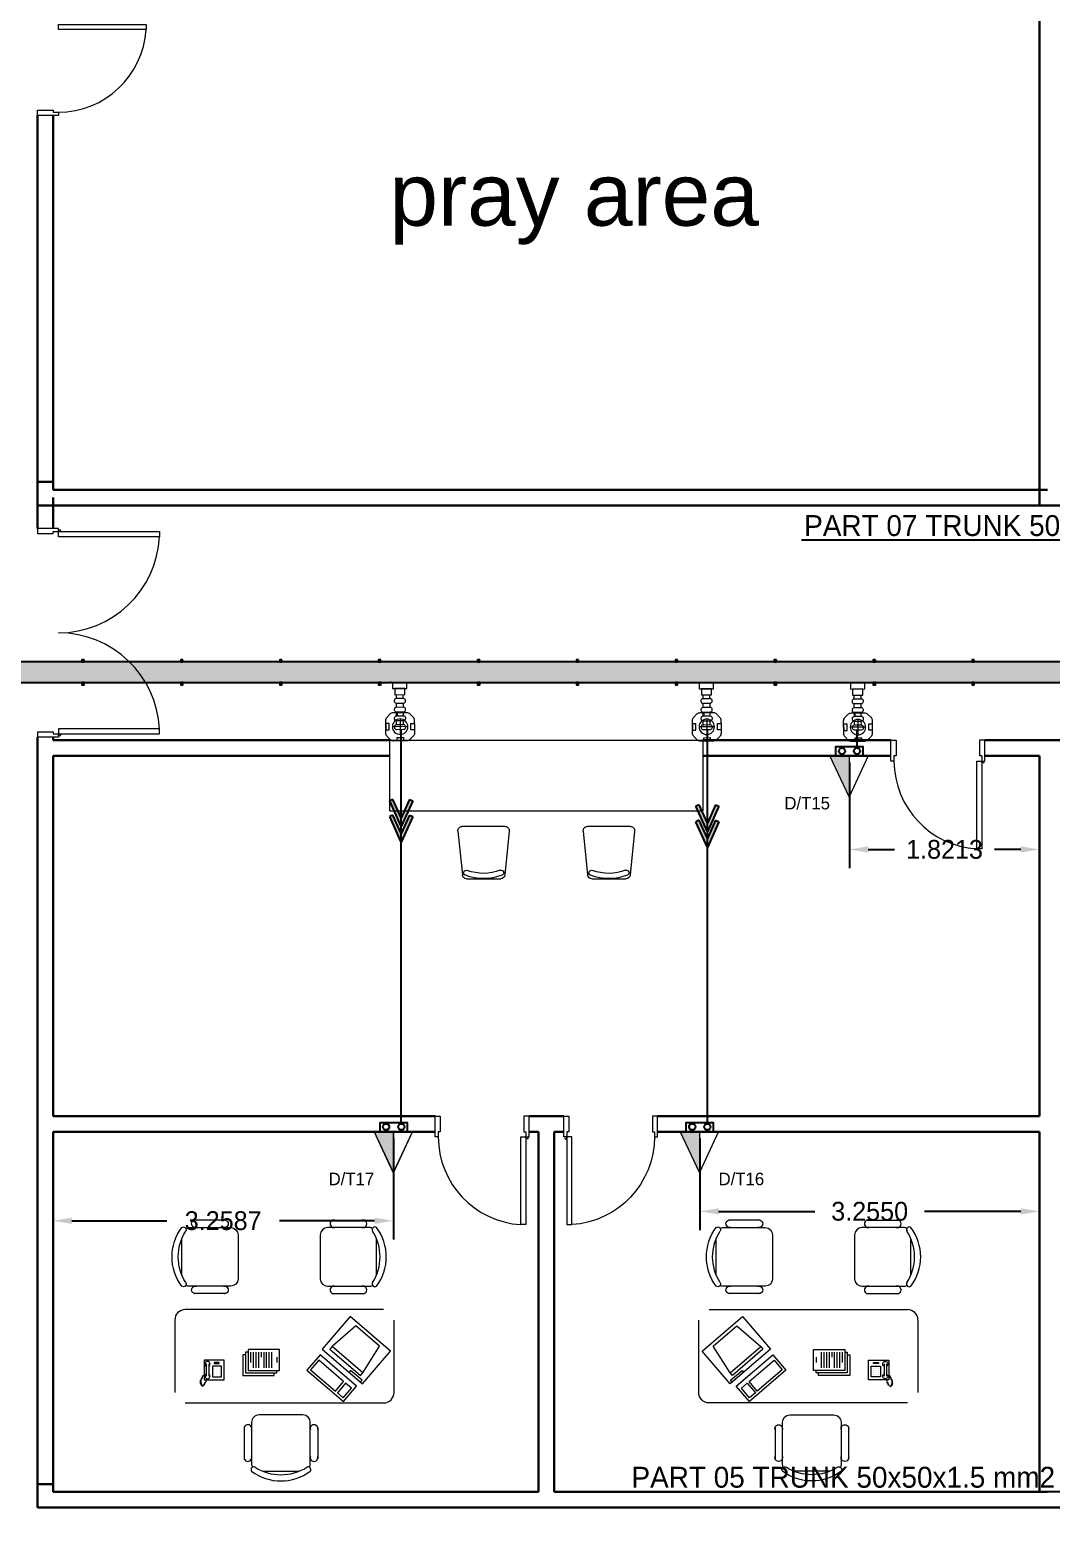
# Model space of a CAD drawing. Extents: x -3700 to 3801, y 313 to 399.
# Drawn here: x 46.05 to 55.84, y 348.49 to 362.68 of the extents above; entities that cross this region are included whole.
import ezdxf
from ezdxf import colors
from ezdxf.entities.mleader import LeaderData, LeaderLine
from ezdxf.enums import TextEntityAlignment as Align
from ezdxf.math import Vec2, Vec3

# ---------------------------------------------------------------- set-up
doc = ezdxf.new("R2010")
doc.units = 0
doc.header["$LTSCALE"] = 0.15
doc.linetypes.add('CONTINOUS', pattern=[0])
doc.layers.get('0').update_dxf_attribs({"color": 252})
doc.layers.get('Defpoints').update_dxf_attribs({"color": 252})
for name, color, linetype, lineweight in [('0 LEGEND', 140, 'Continuous', 0), ('DOOR', 252, 'Continuous', 20), ('EL-PULL BOX-50', 3, 'Continuous', 0), ('FUR', 252, 'Continuous', 9), ('sofa', 252, 'Continuous', 9), ('T-STRUCTURED', 7, 'Continuous', 0), ('TMG-LC-ACCEORISE', 1, 'Continuous', 0), ('wall', 252, 'Continuous', 30)]:
    doc.layers.add(name, color=color, linetype=linetype, lineweight=lineweight)
for name, color, linetype in [('0 sockets', 252, 'Continuous'), ('0 sound', 252, 'Continuous'), ('0 WIRINF', 2, 'Continuous'), ('AUTOINCR', 7, 'Continuous'), ('CIRCUIT_PRO_LAYER', 7, 'Continuous'), ('CPTOOLS-TRAY', 1, 'Continuous'), ('d1', 252, 'Continuous'), ('sarray', 7, 'Continuous')]:
    doc.layers.add(name, color=color, linetype=linetype)
doc.dimstyles.get("Standard").update_dxf_attribs({"dimtxt": 0.18, "dimasz": 0.18, "dimexe": 0.18, "dimexo": 0.0625, "dimgap": 0.09, "dimtad": 0, "dimtih": 1, "dimtoh": 1, "dimdec": 4, "dimzin": 0, "dimdsep": 46, "dimtxsty": 'Standard', "dimcen": 0.09, "dimadec": 0, "dimazin": 0, "dimtfac": 1, "dimtdec": 4, "dimtofl": 0, "dimtmove": 0, "dimatfit": 3, "dimfxl": 1, "dimtolj": 1, "dimtzin": 0, "dimarcsym": 0})

# ---------------------------------------------------------------- blocks, each defined once
blk = doc.blocks.new('RECTANG')
for p, q in [((1, 1), (0, 1)), ((0, 1), (0, 0)), ((1, 0), (1, 1)), ((0, 0), (1, 0))]:
    blk.add_line(p, q)
blk = doc.blocks.new('IBMAT', base_point=(61, 306))
for p, q in [((75, 307), (75, 306)), ((81, 307), (75, 307)), ((81, 306), (81, 307))]:
    blk.add_line(p, q)
at = {"xscale": 21, "yscale": 17, "zscale": 21}
blk.add_blockref('RECTANG', (61, 306), dxfattribs=at)
blk = doc.blocks.new('KEYBOARD', base_point=(60, 294))
for p, xscale, yscale, zscale in [((60, 294), 19, 8, 19), ((61, 295), 13, 5, 13), ((75, 295), 3, 5, 3)]:
    blk.add_blockref('RECTANG', p, dxfattribs=dict(xscale=xscale, yscale=yscale, zscale=zscale))
blk = doc.blocks.new('FNCOMP')
for p, q in [((-6.64, 16.23), (-8.5, 3.5)), ((6.08, 16.23), (-6.64, 16.23)), ((8, 3.5), (6.08, 16.23)), ((-8.5, 3.5), (-8.5, 2.04)), ((8, 3.5), (-8.5, 3.5)), ((-8.5, 2.04), (8, 2.04)), ((8, 2.04), (8, 3.5))]:
    blk.add_line(p, q)
at = {"xscale": 1.033846153846154, "yscale": 1.033846153846154, "zscale": 1.033846153846154}
for name, p in [('IBMAT', (-10.86, 0)), ('KEYBOARD', (-10.05, -10.5))]:
    blk.add_blockref(name, p, dxfattribs=at)
blk = doc.blocks.new('CHAIR7')
for p, q in [((5.12, 15.04), (17.88, 15.04)), ((0, 9), (0, -9)), ((20, 12), (3, 12)), ((23, -7.44), (23, 7.44)), ((3, -12), (20, -12)), ((5.12, -15), (17.88, -15))]:
    blk.add_line(p, q)
for centre, radius, start, end in [((5.56, 13.54), 1.56, 73.7398, 286.2602), ((17.44, 13.54), 1.56, 253.7398, 106.2602), ((22.34, 11.12), 1.1, 53.30994, 212.02741), ((3, 9), 3, 90, 180), ((20, 9), 3, 62.41556, 90), ((4.82, 0), 19.64, 327.57575, 32.42425), ((7, 0), 20, 323.1301, 36.8699), ((3, -9), 3, 180, 270), ((5.56, -13.5), 1.56, 73.7398, 286.2602), ((17.44, -13.5), 1.56, 253.7398, 106.2602), ((20, -9), 3, 270, 297.58444), ((22.34, -11.12), 1.1, 147.97259, 306.69006)]:
    blk.add_arc(centre, radius, start, end)
blk = doc.blocks.new('FNPHONE')
for p, q in [((-7.29, 6.54), (-7.29, 1.54)), ((-6.29, 6.54), (-6.29, 1.54)), ((-9.1, 0.22), (-9.7, 0.02)), ((-8.9, 0.62), (-9.5, 0.42)), ((-8.7, 1.02), (-9.3, 0.82)), ((-8.5, 1.42), (-9.1, 1.22)), ((-8.3, 1.82), (-8.9, 1.62)), ((-7.14, 0.56), (-7.5, -0.58)), ((-3.87, 4.85), (-3.87, 4.85)), ((-3.87, 3.91), (-3.87, 3.91)), ((-3.87, 2.97), (-3.87, 2.97)), ((-3.87, 2.03), (-3.87, 2.03)), ((-2.94, 4.85), (-2.94, 4.85)), ((-2.94, 3.91), (-2.94, 3.91)), ((-2.94, 2.97), (-2.94, 2.97)), ((-2.94, 2.03), (-2.94, 2.03)), ((-2, 4.85), (-2, 4.85)), ((-2, 3.91), (-2, 3.91)), ((-2, 2.97), (-2, 2.97)), ((-2, 2.03), (-2, 2.03)), ((-9.3, -0.18), (-9.9, -0.38)), ((-9.3, -0.58), (-9.9, -0.78)), ((-9.3, -0.98), (-9.9, -1.18)), ((-9.3, -1.38), (-9.9, -1.58)), ((-9.1, -1.78), (-9.7, -1.98)), ((-8.9, -2.18), (-9.5, -2.38)), ((-8.43, -2.46), (-9.03, -2.66)), ((-7.9, -1.98), (-8.5, -2.18)), ((-7.7, -1.58), (-8.3, -1.78)), ((-7.5, -1.18), (-8.1, -1.38)), ((-7.3, -0.78), (-7.9, -0.98))]:
    blk.add_line(p, q)
for centre, start, end in [((-6.79, 6.54), 298.49146, 241.50854), ((-6.79, 1.54), 118.49146, 61.50854)]:
    blk.add_arc(centre, 1.05, start, end)
for p, xscale, yscale, zscale in [((-8.21, 0), 8.20528234483245, 8.104073169521023, 8.20528234483245), ((-4.03, 6.72), 2.03125, 0.46875, 2.03125), ((-4.81, 1.25), 3.75, 4.375, 3.75)]:
    blk.add_blockref('RECTANG', p, dxfattribs=dict(xscale=xscale, yscale=yscale, zscale=zscale))
blk = doc.blocks.new('D90')
at = {"layer": 'DOOR'}
for points in [[(0.03, 0.2), (0.03, 1.04), (0.078, 1.04), (0.078, 0.2)], [(0.03, 0.2), (0, 0.2), (0, 0), (0.05, 0), (0.05, 0.15), (0.03, 0.15)], [(0.87, 0.2), (0.9, 0.2), (0.9, 0), (0.85, 0), (0.85, 0.15), (0.87, 0.15)]]:
    blk.add_lwpolyline(points, close=True, dxfattribs=at)
blk.add_circle((0.02, 0.21), 0.01, dxfattribs=at)
blk.add_arc((0.025, 0.197), 0.845, 0.2218, 86.3889, dxfattribs=at)
blk = doc.blocks.new('Ch01')
at = {"layer": 'FUR'}
for p, q in [((-0.499, -0.205), (-0.499, 0.207)), ((-0.455, 0.247), (-0.035, 0.205)), ((0.001, 0.165), (0.001, -0.163)), ((-0.455, -0.244), (-0.035, -0.202))]:
    blk.add_line(p, q, dxfattribs=at)
for centre, radius, start, end in [((-0.459, 0.207), 0.04, 84.2894, 180), ((-0.055, 0.168), 0.025, 20.5276, 200.5276), ((-0.499, 0.001), 0.449, 339.1935, 20.5276), ((-0.039, 0.165), 0.04, 0, 84.2894), ((-0.499, 0.001), 0.499, 339.1935, 20.5276), ((-0.459, -0.205), 0.04, 180, 275.7106), ((-0.056, -0.167), 0.025, 159.1935, 339.1935), ((-0.039, -0.163), 0.04, 275.7106, 0)]:
    blk.add_arc(centre, radius, start, end, dxfattribs=at)
blk = doc.blocks.new('ARCH')
at = {"layer": 'DOOR'}
for p, q in [((46.125, 355.955), (46.125, 355.905)), ((55.17, 355.725), (55.15, 355.725))]:
    blk.add_line(p, q, dxfattribs=at)
for points in [[(46.325, 362.731), (47.165, 362.731), (47.165, 362.683), (46.325, 362.683)], [(46.325, 361.891), (46.325, 361.861), (46.125, 361.861), (46.125, 361.911), (46.275, 361.911), (46.275, 361.891)], [(46.325, 357.875), (46.325, 357.905), (46.125, 357.905), (46.125, 357.855), (46.275, 357.855), (46.275, 357.875)], [(46.325, 357.875), (47.295, 357.875), (47.295, 357.825), (46.325, 357.825)], [(46.325, 355.935), (47.295, 355.935), (47.295, 355.985), (46.325, 355.985)], [(54.33, 355.675), (54.3, 355.675), (54.3, 355.875), (54.35, 355.875), (54.35, 355.725), (54.33, 355.725)], [(55.17, 355.675), (55.17, 354.835), (55.122, 354.835), (55.122, 355.675)]]:
    blk.add_lwpolyline(points, close=True, dxfattribs=at)
for points in [[(46.125, 355.955), (46.275, 355.955), (46.275, 355.935), (46.325, 355.935), (46.325, 355.905), (46.125, 355.905)], [(55.17, 355.725), (55.17, 355.675), (55.2, 355.675), (55.2, 355.875), (55.15, 355.875), (55.15, 355.725)]]:
    blk.add_lwpolyline(points, dxfattribs=at)
for centre in [(46.335, 357.885), (46.335, 355.925), (55.18, 355.665)]:
    blk.add_circle(centre, 0.01, dxfattribs=at)
for centre, radius, start, end in [((46.322, 362.736), 0.845, 270.2218, 356.3889), ((46.325, 357.875), 0.971, 270, 357.0492), ((46.325, 355.933), 0.971, 2.9508, 90), ((55.175, 355.678), 0.845, 180.2218, 266.3889)]:
    blk.add_arc(centre, radius, start, end, dxfattribs=at)
at = {"layer": 'sofa'}
for p, q in [((49.5, 355.875), (52.5, 355.875)), ((49.5, 355.2), (49.5, 355.875)), ((52.5, 355.875), (52.5, 355.2)), ((49.5, 355.2), (52.5, 355.2)), ((47.441, 350.321), (47.441, 349.627)), ((49.441, 350.421), (47.541, 350.421)), ((52.559, 350.421), (54.459, 350.421)), ((54.559, 350.321), (54.559, 349.627))]:
    blk.add_line(p, q, dxfattribs=at)
for points in [[(47.541, 349.527), (49.441, 349.527, 0.414214), (49.541, 349.627), (49.541, 350.321)], [(54.459, 349.527), (52.559, 349.527, -0.414214), (52.459, 349.627), (52.459, 350.321)]]:
    blk.add_lwpolyline(points, format="xyb", dxfattribs=at)
for points in [[(48.442, 350.039), (48.142, 350.039), (48.142, 349.839), (48.442, 349.839), (48.442, 350.039)], [(53.558, 350.039), (53.858, 350.039), (53.858, 349.839), (53.558, 349.839), (53.558, 350.039)], [(48.117, 349.989), (48.092, 349.989), (48.092, 349.789), (48.392, 349.789), (48.392, 349.814)], [(48.142, 350.014), (48.117, 350.014), (48.117, 349.814), (48.417, 349.814), (48.417, 349.839)], [(48.167, 350.014), (48.167, 349.914)], [(48.192, 350.014), (48.192, 349.864)], [(48.217, 350.014), (48.217, 349.864)], [(48.242, 350.014), (48.242, 349.864)], [(48.267, 350.014), (48.267, 349.964)], [(48.292, 350.014), (48.292, 349.864)], [(48.317, 350.014), (48.317, 349.864)], [(48.342, 350.014), (48.342, 349.864)], [(48.367, 350.014), (48.367, 349.864)], [(48.417, 349.964), (48.417, 349.914)], [(53.858, 350.014), (53.883, 350.014), (53.883, 349.814), (53.583, 349.814), (53.583, 349.839)], [(53.583, 349.964), (53.583, 349.914)], [(53.883, 349.989), (53.908, 349.989), (53.908, 349.789), (53.608, 349.789), (53.608, 349.814)], [(53.633, 350.014), (53.633, 349.864)], [(53.658, 350.014), (53.658, 349.864)], [(53.683, 350.014), (53.683, 349.864)], [(53.708, 350.014), (53.708, 349.864)], [(53.733, 350.014), (53.733, 349.964)], [(53.758, 350.014), (53.758, 349.864)], [(53.783, 350.014), (53.783, 349.864)], [(53.808, 350.014), (53.808, 349.864)], [(53.833, 350.014), (53.833, 349.914)]]:
    blk.add_lwpolyline(points, dxfattribs=at)
for centre, start, end in [((47.541, 350.321), 90, 180), ((54.459, 350.321), 0, 90)]:
    blk.add_arc(centre, 0.1, start, end, dxfattribs=at)
at = {"layer": 'wall'}
for p, q in [((55.725, 358.125), (55.725, 362.925)), ((46.125, 361.861), (46.125, 358.125)), ((46.275, 361.861), (46.275, 358.275)), ((46.275, 358.35), (46.125, 358.35)), ((46.275, 358.275), (55.8, 358.275)), ((46.125, 358.2), (46.125, 357.905)), ((46.125, 358.125), (55.8, 358.125)), ((46.275, 358.2), (46.275, 357.905)), ((63.829, 358.125), (55.725, 358.125)), ((46.125, 355.905), (46.125, 355.2)), ((46.275, 355.905), (46.275, 355.875)), ((49.5, 355.875), (46.275, 355.875)), ((54.3, 355.875), (52.5, 355.875)), ((55.8, 355.875), (55.2, 355.875)), ((59.1, 355.875), (55.8, 355.875)), ((49.5, 355.725), (46.275, 355.725)), ((46.275, 355.725), (46.275, 352.275)), ((54.3, 355.725), (52.5, 355.725)), ((55.725, 355.725), (55.2, 355.725)), ((55.725, 355.725), (55.725, 352.275)), ((46.125, 355.275), (46.125, 348.525)), ((49.934, 352.275), (46.275, 352.275)), ((51.166, 352.275), (50.834, 352.275)), ((55.725, 352.275), (52.066, 352.275)), ((46.275, 352.125), (46.275, 348.675)), ((49.934, 352.125), (46.275, 352.125)), ((50.925, 352.125), (50.834, 352.125)), ((50.925, 352.125), (50.925, 348.675)), ((51.075, 352.125), (51.075, 348.675)), ((51.166, 352.125), (51.075, 352.125)), ((55.725, 352.125), (52.066, 352.125)), ((55.725, 352.125), (55.725, 348.675)), ((46.275, 348.75), (46.125, 348.75)), ((46.275, 348.675), (50.925, 348.675)), ((51.075, 348.675), (55.8, 348.675)), ((46.125, 348.525), (55.8, 348.525)), ((55.725, 348.525), (55.65, 348.525)), ((55.725, 348.525), (55.65, 348.525)), ((55.725, 348.525), (55.65, 348.525)), ((82.275, 348.525), (55.724, 348.525)), ((65.4, 348.525), (55.724, 348.525)), ((65.325, 348.525), (55.724, 348.525)), ((57.8, 348.525), (55.724, 348.525))]:
    blk.add_line(p, q, dxfattribs=at)
at = {"layer": 'DOOR', "rotation": 180}
blk.add_blockref('D90', (50.834, 352.275), dxfattribs=at)
at = {"layer": 'DOOR', "xscale": -1, "rotation": 180}
blk.add_blockref('D90', (51.166, 352.275), dxfattribs=at)
at = {"layer": 'sofa', "yscale": 0.0234375, "zscale": 0.0234375}
for name, p, xscale in [('CHAIR7', (48.047, 350.926), -0.0234375), ('CHAIR7', (48.834, 350.926), 0.0234375), ('CHAIR7', (53.166, 350.926), -0.0234375), ('CHAIR7', (53.953, 350.926), 0.0234375), ('FNPHONE', (47.913, 349.747), 0.0234375), ('FNPHONE', (54.087, 349.747), -0.0234375)]:
    blk.add_blockref(name, p, dxfattribs=dict(at, xscale=xscale))
at = {"layer": 'sofa'}
for name, p, xscale, yscale, zscale, rotation in [('FNCOMP', (49.045, 349.875), 0.02343749999997079, 0.02343749999997079, 0.02343749999997079, 319.3987053547845), ('FNCOMP', (52.955, 349.875), -0.02343749999997079, 0.0234375, 0.0234375, 40.60129464521547), ('CHAIR7', (48.457, 349.412), 0.0234375, 0.0234375, 0.0234375, 270), ('CHAIR7', (53.543, 349.412), -0.0234375, 0.0234375, 0.0234375, 90)]:
    blk.add_blockref(name, p, dxfattribs=dict(at, xscale=xscale, yscale=yscale, zscale=zscale, rotation=rotation))
at = {"layer": 'wall', "xscale": -1, "rotation": 90}
for p in [(50.4, 354.55), (51.6, 354.55)]:
    blk.add_blockref('Ch01', p, dxfattribs=at)
at = {"layer": 'd1', "insert": (49.496, 361.404), "char_height": 0.6, "width": 4.67505, "attachment_point": 1}
blk.add_mtext('{\\fArial|b0|i0|c0|p34;pray area}', dxfattribs=at)
blk = doc.blocks.new('DAR-DB112-B1-TI0003_dwg__U74-18406553-LEGEND')
at = {"layer": 'T-STRUCTURED'}
blk.add_hatch(color=256, dxfattribs=at).paths.add_polyline_path([(0, 0), (0, 295), (-138, 295)])
blk.add_line((0, 295), (0, 0), dxfattribs=at)
at = {"layer": 'T-STRUCTURED', "flags": 128}
blk.add_lwpolyline([(138, 295), (0, 0), (-138, 295)], close=True, dxfattribs=at)
blk = doc.blocks.new('data and tele')
h = blk.add_hatch()
h.set_pattern_fill('ANGLE', color=3)
h.set_pattern_definition([(0, (0, 0), (0, 6.985), [5.08, -1.905]), (90, (0, 0), (-6.985, 4e-16), [5.08, -1.905])])
h.paths.add_polyline_path([(0.106, 0.047, 1), (0.046, 0.047, 1)])
at = {"color": 3}
blk.add_lwpolyline([(-0.129, 0), (0.136, 0), (0.136, 0.086), (-0.129, 0.086)], close=True, dxfattribs=at)
for centre in [(-0.069, 0.047), (0.076, 0.047)]:
    blk.add_circle(centre, 0.03, dxfattribs=at)
at = {"xscale": 0.001331826653845942, "yscale": 0.001331826653845942, "zscale": 0.001331826653845942}
blk.add_blockref('DAR-DB112-B1-TI0003_dwg__U74-18406553-LEGEND', (0, -0.392), dxfattribs=at)
blk = doc.blocks.new('*U157')
at = {"layer": 'CPTOOLS-TRAY'}
h = blk.add_hatch(color=0, dxfattribs=at)
h.dxf.hatch_style = 1
h.paths.add_polyline_path([(0.1, 17.075), (-0.1, 17.075), (-0.1, 0), (0.1, 0)])
at = {"layer": 'CPTOOLS-TRAY', "color": 0}
blk.add_lwpolyline([(0.1, 17.075), (-0.1, 17.075), (-0.1, 0), (0.1, 0)], close=True, dxfattribs=at)
blk = doc.blocks.new('X4I0P7S6Y6')
at = {"layer": '0 sound', "color": 0, "rotation": 270}
blk.add_blockref('*U157', (45.604, 356.527), dxfattribs=at)
blk = doc.blocks.new('SUPPORT')
at = {"layer": 'CIRCUIT_PRO_LAYER'}
h = blk.add_hatch(dxfattribs=at)
h.set_pattern_fill('ANSI31', color=6, scale=0.0066667)
h.paths.add_polyline_path([(0.5, -0.5), (0.5, 0.5), (-0.5, 0.5), (-0.5, -0.5)])
at = {"layer": 'CIRCUIT_PRO_LAYER', "color": 6}
blk.add_lwpolyline([(-0.5, -0.5), (0.5, -0.5), (0.5, 0.5), (-0.5, 0.5)], close=True, dxfattribs=at)
blk = doc.blocks.new('*U165')
at = {"layer": '0 sound', "color": 3, "xscale": 0.02, "yscale": 0.02, "zscale": 0.02}
blk.add_blockref('SUPPORT', (0, 0), dxfattribs=at)
blk = doc.blocks.new('*U166')
at = {"layer": 'sarray', "color": 0, "linetype": 'ByBlock', "lineweight": -2, "transparency": 16777216}
for p in [(0, 0.22), (0.947, 0.22), (1.895, 0.22), (2.842, 0.22), (3.79, 0.22), (4.737, 0.22), (5.685, 0.22), (6.632, 0.22), (7.58, 0.22), (8.527, 0.22), (9.475, 0.22), (10.422, 0.22), (11.37, 0.22), (12.317, 0.22), (13.265, 0.22), (14.212, 0.22), (15.16, 0.22), (16.107, 0.22), (17.055, 0.22), (0, 0), (0.947, 0), (1.895, 0), (2.842, 0), (3.79, 0), (4.737, 0), (5.685, 0), (6.632, 0), (7.58, 0), (8.527, 0), (9.475, 0), (10.422, 0), (11.37, 0), (12.317, 0), (13.265, 0), (14.212, 0), (15.16, 0), (16.107, 0), (17.055, 0)]:
    blk.add_blockref('*U165', p, dxfattribs=at)
blk = doc.blocks.new('*U191')
at = {"layer": '0 sound', "color": 3}
blk.add_blockref('data and tele', (53.9, 355.725), dxfattribs=at)
blk = doc.blocks.new('*U192')
at = {"layer": '0 sound', "color": 3}
blk.add_blockref('data and tele', (52.466, 352.125), dxfattribs=at)
blk = doc.blocks.new('*U193')
at = {"layer": '0 sound', "color": 3}
blk.add_blockref('data and tele', (49.534, 352.125), dxfattribs=at)
blk = doc.blocks.new('JUNCTION BOX 2')
at = {"layer": 'TMG-LC-ACCEORISE', "color": 1, "ltscale": 0.4}
blk.add_lwpolyline([(-27, -85), (27, -85, 0.198912), (40.5, -79.4), (53.9, -66, 0.198912), (59.5, -52.5), (59.5, 1.5, 0.198912), (53.9, 15), (40.5, 28.4, 0.198912), (27, 34), (-27, 34, 0.198912), (-40.5, 28.4), (-53.9, 15, 0.198912), (-59.5, 1.5), (-59.5, -25.5), (-59.5, -52.5, 0.198912), (-53.9, -66), (-40.5, -79.4, 0.198912)], format="xyb", close=True, dxfattribs=at)
for points in [[(-14.2, 34), (12.2, 34), (12.2, 19.6), (-14.2, 19.6)], [(-59.5, -12.3), (-59.5, -38.7), (-45.1, -38.7), (-45.1, -12.3)], [(59.5, -12.3), (59.5, -38.7), (45.1, -38.7), (45.1, -12.3)], [(-14.2, -85), (12.2, -85), (12.2, -70.6), (-14.2, -70.6)]]:
    blk.add_lwpolyline(points, close=True, dxfattribs=at)
at = {"layer": 'TMG-LC-ACCEORISE', "color": 1}
for points in [[(0, 6.7), (0, -57.7)], [(-32.2, -25.5), (32.2, -25.5)]]:
    blk.add_lwpolyline(points, dxfattribs=at)
blk.add_circle((0, -25.5), 32.2, dxfattribs=at)
blk = doc.blocks.new('EMT CON. ADAPTER')
at = {"linetype": 'CONTINOUS'}
for points in [[(-60, 25), (-60, -25), (-30, -25), (-30, 25)], [(0, 35), (-30, 35), (-30, -35), (0, -35)]]:
    blk.add_lwpolyline(points, close=True, dxfattribs=at)
blk = doc.blocks.new('WERG')
at = {"layer": '0 LEGEND', "color": 1, "ltscale": 0.05}
for p, q in [((-42.9, 16.2), (-42.9, -16.3)), ((-27.5, 26.2), (-32.9, 26.2)), ((-17.5, 16.9), (0, 16.9)), ((-17.5, -16.3), (-17.5, 16.2)), ((-32.9, -26.3), (-27.5, -26.3)), ((-17.5, -16.9), (0, -16.9))]:
    blk.add_line(p, q, dxfattribs=at)
for centre, start, end in [((-32.9, 16.2), 90.00021, 180.00021), ((-27.5, 16.2), 0.00021, 90.00021), ((-32.9, -16.3), 180.00021, 270.00021), ((-27.5, -16.3), 270.00021, 0.00021)]:
    blk.add_arc(centre, 10, start, end, dxfattribs=at)
blk = doc.blocks.new('*U175')
at = {"layer": '0 LEGEND', "ltscale": 0.05}
for p in [(-188.7, 0), (-145.8, 0), (-102.9, 0), (-60, 0)]:
    blk.add_blockref('WERG', p, dxfattribs=at)
at = {"layer": '0 LEGEND', "ltscale": 0.05, "xscale": -1, "rotation": 180}
blk.add_blockref('EMT CON. ADAPTER', (0, 0), dxfattribs=at)
blk = doc.blocks.new('dd')
at = {"layer": 'EL-PULL BOX-50', "xscale": -0.001952159549914251, "yscale": 0.001952159549914252, "zscale": 0.001952159549914252, "rotation": 270.4385235983306}
blk.add_blockref('*U175', (0, 0), dxfattribs=at)
at = {"layer": 'EL-PULL BOX-50', "extrusion": (-0.000106033, 0.013854, 0.999904), "xscale": -0.002296658294016838, "yscale": 0.002296658294016836, "zscale": 0.002296658294016828, "rotation": 0.4385656867152221}
blk.add_blockref('JUNCTION BOX 2', (0.003, -0.365, -0.001), dxfattribs=at)
blk = doc.blocks.new('*D245')
at = {"layer": '0 sound', "color": 0, "lineweight": -2, "transparency": 16777216}
for p, q in [((52.47, 352.062), (52.47, 351.182)), ((55.725, 352.062), (55.725, 351.182)), ((52.65, 351.362), (53.572, 351.362)), ((55.545, 351.362), (54.622, 351.362))]:
    blk.add_line(p, q, dxfattribs=at)
at = {"layer": '0 sound', "color": 0, "transparency": 16777216}
for points in [[(52.65, 351.392), (52.65, 351.332), (52.47, 351.362)], [(55.545, 351.392), (55.545, 351.332), (55.725, 351.362)]]:
    blk.add_solid(points, dxfattribs=at)
at = {"layer": 'Defpoints', "color": 0, "transparency": 16777216}
for p in [(52.47, 352.125), (55.725, 352.125), (55.725, 351.362)]:
    blk.add_point(p, dxfattribs=at)
at = {"layer": '0 sound', "color": 0, "transparency": 16777216, "insert": (54.097, 351.362), "char_height": 0.18, "attachment_point": 5}
blk.add_mtext('\\A1;3.2550', dxfattribs=at)
blk = doc.blocks.new('*D246')
at = {"layer": '0 sound', "color": 0, "lineweight": -2, "transparency": 16777216}
for p, q in [((46.275, 352.062), (46.275, 351.092)), ((49.534, 352.062), (49.534, 351.092)), ((46.455, 351.272), (47.364, 351.272)), ((49.354, 351.272), (48.444, 351.272))]:
    blk.add_line(p, q, dxfattribs=at)
at = {"layer": '0 sound', "color": 0, "transparency": 16777216}
for points in [[(46.455, 351.302), (46.455, 351.242), (46.275, 351.272)], [(49.354, 351.302), (49.354, 351.242), (49.534, 351.272)]]:
    blk.add_solid(points, dxfattribs=at)
at = {"layer": 'Defpoints', "color": 0, "transparency": 16777216}
for p in [(46.275, 352.125), (49.534, 352.125), (46.275, 351.272)]:
    blk.add_point(p, dxfattribs=at)
at = {"layer": '0 sound', "color": 0, "transparency": 16777216, "insert": (47.904, 351.272), "char_height": 0.18, "attachment_point": 5}
blk.add_mtext('\\A1;3.2587', dxfattribs=at)
blk = doc.blocks.new('*D247')
at = {"layer": '0 sound', "color": 0, "lineweight": -2, "transparency": 16777216}
for p, q in [((53.904, 355.662), (53.904, 354.649)), ((55.725, 355.662), (55.725, 354.649)), ((54.084, 354.829), (54.334, 354.829)), ((55.545, 354.829), (55.294, 354.829))]:
    blk.add_line(p, q, dxfattribs=at)
at = {"layer": '0 sound', "color": 0, "transparency": 16777216}
for points in [[(54.084, 354.859), (54.084, 354.799), (53.904, 354.829)], [(55.545, 354.859), (55.545, 354.799), (55.725, 354.829)]]:
    blk.add_solid(points, dxfattribs=at)
at = {"layer": 'Defpoints', "color": 0, "transparency": 16777216}
for p in [(53.904, 355.725), (55.725, 355.725), (55.725, 354.829)]:
    blk.add_point(p, dxfattribs=at)
at = {"layer": '0 sound', "color": 0, "transparency": 16777216, "insert": (54.814, 354.829), "char_height": 0.18, "attachment_point": 5}
blk.add_mtext('\\A1;1.8213', dxfattribs=at)
blk = doc.blocks.new('ds')
h = blk.add_hatch(color=2)
h.dxf.hatch_style = 1
h.paths.add_polyline_path([(0.259, 0.079), (0.245, 0.11), (0, 0), (0.245, -0.11), (0.259, -0.079), (0.084, 0)])
at = {"layer": '0 sockets', "color": 3}
for points in [[(0.245, -0.11), (0, 0), (0.245, 0.11)], [(0.259, -0.079), (0.084, 0), (0.259, 0.079)], [(0.259, 0.079), (0.245, 0.11)], [(0.259, -0.079), (0.245, -0.11)]]:
    blk.add_lwpolyline(points, dxfattribs=at)
blk = doc.blocks.new('qa')
h = blk.add_hatch(color=1)
h.dxf.hatch_style = 1
h.paths.add_polyline_path([(0.259, 0.079), (0.245, 0.11), (0, 0), (0.245, -0.11), (0.259, -0.079), (0.084, 0)])
h.paths.add_polyline_path([(0.408, 0.079), (0.394, 0.11), (0.149, 0), (0.394, -0.11), (0.408, -0.079), (0.233, 0)])
h = blk.add_hatch(color=1)
h.dxf.hatch_style = 1
h.paths.add_polyline_path([(0.259, 0.079), (0.245, 0.11), (0, 0), (0.245, -0.11), (0.259, -0.079), (0.084, 0)])
at = {"layer": '0 sockets', "color": 3}
for p in [(0, 0), (0.149, 0)]:
    blk.add_blockref('ds', p, dxfattribs=at)

msp = doc.modelspace()

# ---------------------------------------------------------------- linework, layer by layer
at = {"layer": '0 sockets', "color": 3}
msp.add_lwpolyline([(49.52715, 356.42524, 0.04371913), (49.50977, 356.42677), (49.5, 356.42677)], format="xyb", dxfattribs=at)
for points in [[(49.60977, 352.21097), (49.60977, 355.97648)], [(52.54233, 352.21097), (52.54233, 355.97504)], [(53.97605, 355.81097), (53.97605, 355.97216)]]:
    msp.add_lwpolyline(points, dxfattribs=at)

# ---------------------------------------------------------------- block references
msp.add_blockref('ARCH', (0, 0), dxfattribs=at)
at = {"layer": '0 sound', "color": 1}
msp.add_blockref('X4I0P7S6Y6', (0, 0), dxfattribs=at)
at = {"layer": '0 sound', "color": 3}
for name, p in [('dd', (49.59542, 356.42853)), ('dd', (52.53296, 356.42713)), ('dd', (53.98115, 356.42436)), ('data and tele', (53.9, 355.725)), ('*U191', (0, 0)), ('data and tele', (49.53372, 352.125)), ('*U193', (0, 0)), ('data and tele', (52.46628, 352.125)), ('*U192', (0, 0))]:
    msp.add_blockref(name, p, dxfattribs=at)
at = {"layer": '0 sound', "color": 3, "rotation": 90}
for p in [(49.60977, 354.89922), (52.54233, 354.84896)]:
    msp.add_blockref('qa', p, dxfattribs=at)
at = {"layer": 'sarray', "color": 3, "rotation": 180}
msp.add_blockref('*U166', (62.66839, 356.63677), dxfattribs=at)

# ---------------------------------------------------------------- texts
at = {"layer": 'AUTOINCR', "color": 1}
for s, p in [('D/T15', (53.71687, 355.33255)), ('D/T17', (49.35059, 351.73255))]:
    msp.add_text(s, height=0.12, dxfattribs=at).set_placement(p, align=Align.TOP_RIGHT)
msp.add_text('D/T16', height=0.12, dxfattribs=at).set_placement((52.64941, 351.73255), align=Align.TOP_LEFT)

# ---------------------------------------------------------------- dimensions: what is measured, and where the dimension line sits
at = {"layer": '0 sound', "color": 3}
for base, p1, p2, picture, middle in [((55.725, 354.82933), (53.90369, 355.725), (55.725, 355.725), '*D247', (54.81435, 354.82933)), ((46.275, 351.27204), (49.53372, 352.125), (46.275, 352.125), '*D246', (47.90436, 351.27204)), ((55.725, 351.36249), (52.46998, 352.125), (55.725, 352.125), '*D245', (54.09749, 351.36249))]:
    dim = msp.add_linear_dim(base=base, p1=p1, p2=p2, dimstyle='Standard', dxfattribs=at)
    dim.commit()
    dim.dimension.update_dxf_attribs({"geometry": picture, "text_midpoint": middle})

# ---------------------------------------------------------------- leaders
ml = msp.add_multileader_mtext('Standard', dxfattribs=at)
ml.set_content('PART 07 TRUNK 50x50x1.5 mm2', color=3)
ml.set_leader_properties()
ml.build(insert=Vec2(0, 0))
ml.multileader.update_dxf_attribs({"text_right_attachment_type": 6, "dogleg_length": 0.2, "arrow_head_size": 0.2})
ctx = ml.context
ctx.base_point, ctx.char_height, ctx.arrow_head_size, ctx.landing_gap_size = Vec3(52.45407, 357.93176), 0.2, 0.2, 0.04
ctx.right_attachment, ctx.text_align_type = 6, 2
notes = []
notes.append((ctx, [(0, (1, 1, 0), (57.7674, 357.79176), (-1, 0), 0.2, [(0, [(59.48898, 356.62677)], 0, [])])]))
ctx.mtext.insert, ctx.mtext.width, ctx.mtext.alignment, ctx.mtext.flow_direction = Vec3(57.5274, 358.03176), 5.0836667, 3, 5
ml = msp.add_multileader_mtext('Standard', dxfattribs=at)
ml.set_content('PART 05 TRUNK 50x50x1.5 mm2', color=3)
ml.set_leader_properties()
ml.build(insert=Vec2(0, 0))
ml.multileader.update_dxf_attribs({"text_right_attachment_type": 6, "dogleg_length": 0.2, "arrow_head_size": 0.2})
ctx = ml.context
ctx.base_point, ctx.char_height, ctx.arrow_head_size, ctx.landing_gap_size = Vec3(50.79981, 348.815), 0.2, 0.2, 0.04
ctx.right_attachment, ctx.text_align_type = 6, 2
notes.append((ctx, [(0, (1, 1, 0), (56.11314, 348.675), (-1, 0), 0.2, [(0, [(58.93774, 347.44006)], 0, [])])]))
ctx.mtext.insert, ctx.mtext.width, ctx.mtext.alignment, ctx.mtext.flow_direction = Vec3(55.87314, 348.915), 5.0836667, 3, 5
at = {"layer": '0 WIRINF', "color": 3}
ml = msp.add_multileader_mtext('Standard', dxfattribs=at)
ml.set_content(' UTP CAT6 CABLE\\P?20 MM EXPOSED UPVC COND\\PTYPICAL', color=3)
ml.set_leader_properties()
ml.build(insert=Vec2(0, 0))
ml.multileader.update_dxf_attribs({"text_right_attachment_type": 6, "dogleg_length": 0.05, "arrow_head_size": 0.2})
ctx = ml.context
ctx.base_point, ctx.char_height, ctx.arrow_head_size, ctx.landing_gap_size = Vec3(16.62424, 350.01535), 0.05, 0.2, 0.01
ctx.right_attachment = 6
notes.append((ctx, [(0, (1, 1, 0), (16.57424, 350.01535), (1, 0), 0.05, [(0, [(15.77924, 349.09869)], 0, [])])]))
ctx.mtext.insert, ctx.mtext.width, ctx.mtext.flow_direction = Vec3(16.63424, 350.04035), 3712.5, 5
for ctx, leaders in notes:
    for number, flags, end, landing, length, lines in leaders:
        leader = LeaderData()
        leader.index, (leader.has_last_leader_line, leader.has_dogleg_vector, leader.attachment_direction) = number, flags
        leader.last_leader_point, leader.dogleg_vector, leader.dogleg_length = Vec3(end), Vec3(landing), length
        for number, points, colour, breaks in lines:
            line = LeaderLine()
            line.index, line.vertices, line.color, line.breaks = number, Vec3.list(points), colors.encode_raw_color(colour), breaks
            leader.lines.append(line)
        ctx.leaders.append(leader)

doc.saveas('drawing.dxf')
